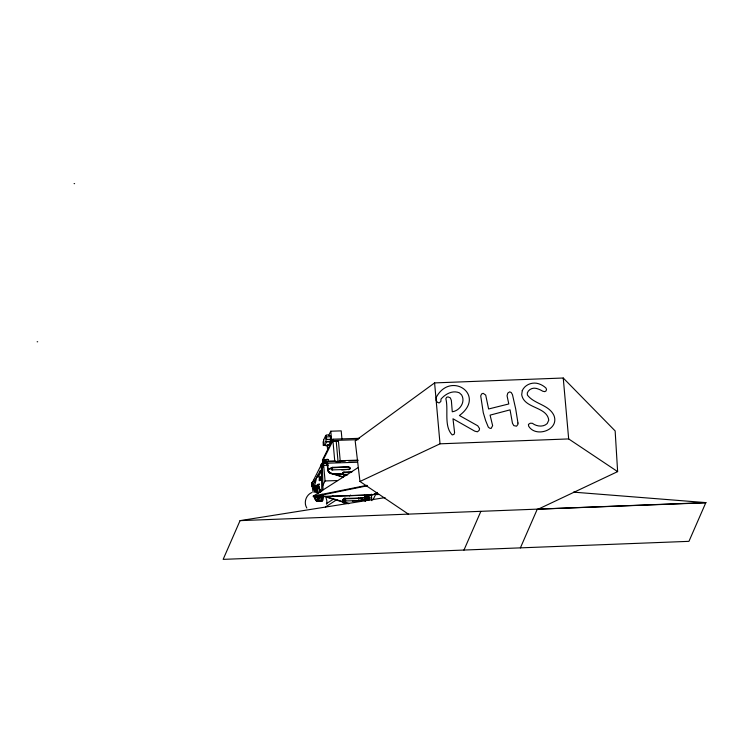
<?xml version="1.0" encoding="UTF-8"?>
<svg xmlns="http://www.w3.org/2000/svg" width="743" height="743" viewBox="0 0 743 743"><rect width="100%" height="100%" fill="white"/><g stroke="black" fill="none" stroke-linecap="round" stroke-linejoin="round"><path stroke-width="1.11" d="M320.335 470.57L315.506 479.746L315.394 482.012M316.314 492.544L316.685 487.297L317.372 484.715L318.236 484.232L319.973 490.38L320.447 489.433L320.502 490.027M317.54 492.507L317.911 487.25L318.589 484.668L319.462 484.185L318.589 484.668L317.874 487.492L317.53 492.07M324.264 445.438C329.325 442.698 321.06 431.757 330.013 435.742M315.348 488.699L315.366 488.3M323.604 439.782L324.245 445.382M315.469 499.231C317.242 502.955 323.753 501.441 321.933 496.742M365.389 499.11L365.036 498.702L365.064 499.25M326.697 504.172L326.892 500.81L326.131 498.191M323.029 489.897L322.36 465.053L323.075 463.883L327.05 463.177L327.886 470.681L329.363 472.836L343.015 477.238M315.366 488.225L314.948 486.981M313.174 484.529L315.496 479.746M320.456 478.492L320.53 480.359M316.109 491.996L317.372 484.715L318.292 484.278L319.973 490.38M320.456 478.473C320.344 471.034 317.595 486.637 320.521 478.232L319.314 478.186M321.905 497.764L321.422 500.559L322.648 500.513L323.159 495.627L322.648 500.513L321.152 501.33M369.642 498.488L369.726 497.754C369.28 494.857 365.138 495.841 365.417 498.562L365.575 499.101M347.724 474.498L330.941 473.653L328.23 471.48L327.719 469.836L332.53 467.347L348.653 466.827L349.897 467.514L349.804 468.982M350.074 468.044L349.721 469.093M361.665 499.872L361.646 498.674L360.401 497.986L344.278 498.507L343.182 499.212L343.87 500.893L343.09 499.528M361.822 499.203L360.624 500.513L344.111 500.996M311.809 483.294L312.469 481.993M313.1 492.265L311.763 483.702L312.478 482.021M321.83 491.086L321.31 467.013C319.852 463.586 323.437 461.914 326.177 461.654C330.106 463.446 325.35 472.111 331.137 473.272L343.21 476.848M315.329 488.81L315.097 489.247M318.561 499.092C314.865 497.541 321.208 497.373 317.688 499.435M366.308 499.723L365.974 498.377L366.838 497.652L368.342 498.312L368.324 499.537M365.491 497.996L366.169 497.986L365.89 498.925M368.305 500.197L367.804 499.723L368.63 499.008L368.537 497.921L367.033 497.262L367.618 495.962M327.942 444.676L327.617 445.484M315.311 480.284C317.103 478.659 313.472 489.823 313.184 485.773M323.549 445.447L323.539 442.382M342.904 500.076L344.083 498.897L360.206 498.377L361.349 498.952M366.188 497.968L366.996 497.271L365.76 497.411M315.404 497.476L315.979 500.095M326.418 462.87L327.161 463.604C328.034 459.657 320.874 462.406 321.134 465.09L311.763 483.702L312.58 483.674M330.533 435.695L330.867 439.308L326.567 439.447L326.372 435.537L326.567 439.447M316.026 492.312L316.416 485.43L315.069 485.476A5.452 0.957 88.1 0 1 314.67 492.358M324.217 445.224C328.647 447.518 331.183 442.763 330.236 439.122M317.02 498.85L318.143 498.284L318.227 499.677M315.097 498.302L315.747 496.807L315.208 499.454M331.629 467.969L331.137 469.037L331.684 469.947L331.146 468.759L332.53 467.347L331.545 467.858L331.387 468.935L332.753 469.873L348.876 469.353L349.916 468.703M343.684 474.508L342.848 473.105L343.489 472.232L352.098 471.824M340.313 462.035L338.464 441.323L337.303 440.766L333.923 441.11L333.04 441.844L334.787 461.431M385.06 497.606L240.045 520.639L223.151 559.368L688.956 541.341L705.85 502.612L573.457 492.135M463.938 550.136L480.832 511.407M520.369 547.935L537.263 509.206M323.224 441.797L323.261 445.577M315.617 479.941L317.902 475.009L318.208 477.21L320.354 472.947L320.344 470.598M325.016 460.316L325.889 459.508M325.675 435.593L323.604 440.014M328.731 435.296L330.793 431.209L341.204 430.875L341.929 438.927M359.259 438.333L332.92 439.178L322.453 459.973L322.564 461.273L324.858 461.199M328.582 459.889C328.1 458.059 322.945 460.957 322.564 461.273L333.04 440.488L332.92 439.178M322.063 466.511L323.484 463.688L323.381 462.508M325.23 460.14L326.753 459.425L326.966 461.728M322.183 468.359L323.679 465.415L327.821 465.276L326.502 464.486L327.273 463.734M338.251 441.686L337.526 441.333L338.362 441.491M320.205 490.547L317.902 493.919M319.137 492.711L320.623 489.767M322.592 485.848L325.062 480.944L323.679 465.415M322.109 494.169L318.153 496.863L313.212 496.11L367.005 485.3M332.66 470.068L331.332 468.657L331.824 467.579M333.273 496.435L332.493 495.934L332.985 496.203M342.941 474.452L344.074 475L343.879 474.573C339.133 472.687 329.446 476.384 327.914 469.455L331.545 467.858M331.842 467.858L348.653 466.827M341.771 469.966L348.876 469.353M345.495 500.754L345.439 498.822A1.393 1.3 26.7 0 0 345.254 498.256M344.399 501.228L343.99 500.94M349.396 495.915L350.529 495.079M360.206 498.377L364.748 497.513M359.064 500.977L358.73 498.59A1.393 1.3 26.7 0 1 358.832 497.968M352.368 501.163L360.624 500.513M368.509 498.841L369.197 497.866M358.191 467.551L313.165 496.24L318.153 496.863L370.488 494.968A10.913 10.216 26.7 0 0 377.1 492.395M373.023 499.705L375.596 494.597L379.004 494.485M327.459 459.601L328.36 459.592M369.475 498.767L369.271 499.222L369.726 497.754L369.113 499.277L367.469 499.695L365.76 497.884M361.469 500.253L360.429 500.903M319.694 491.299L319.276 491.894M319.852 491.067L320.4 490.222L320.595 492.321M349.572 469.344L348.681 469.743M361.237 500.587L364.943 499.714M368.825 499.872L366.503 500.123M342.82 473.096L343.842 472.474L350.752 472.251M316.527 487.668L316.472 486.451M368.63 499.008L369.03 499.63L369.382 498.432C369.252 496.045 365.212 496.027 365.417 498.562L365.37 498.042M342.867 472.985L344.037 472.084L342.848 473.393L343.879 474.573M343.099 499.407L344.278 498.507L342.894 499.918L343.433 501.116L342.885 500.206M368.537 497.921L369.085 497.578M320.122 491.56L320.725 491.095M537.867 509.317L617.628 471.619L615.148 430.931L563.24 378.011L434.59 382.905L355.173 440.878L359.965 481.473L408.548 514.23M369.271 499.12L367.915 499.733L366.178 498.869M368.927 499.807L366.801 500.29M313.267 484.046L313.453 486.628L313.193 485.848M361.46 500.15L364.962 499.89M320.038 491.625L319.081 492.284L319.908 491.727M326.4 503.643L333.282 499.212M325.36 507.07L336.913 499.612M311.8 492.544C305.958 494.949 303.432 502.695 306.831 508.026M368.296 496.863L367.581 497.253L368.5 496.956M318.589 498.943L317.41 498.451M366.494 497.531L365.612 497.624M359.965 481.473L440.023 443.822L568.674 438.927L617.628 471.619M322.091 501.033L317.363 501.46L315.273 499.621M367.033 497.262L368.426 496.658M324.115 460.911L322.564 461.273L324.106 460.679M333.226 441.463L333.867 441.24L333.04 440.488L358.228 439.67M322.564 461.273L323.929 460.846M324.877 459.722L325.527 459.555M336.198 461.719L339.152 461.487M323.484 463.688L325.982 462.935L325.871 461.756L345.309 461.124M335.771 461.821L340.08 461.784M320.679 501.023L321.635 501.219L320.902 500.977M333.273 441.453L333.923 441.286M328.527 459.638L327.877 459.471M367.218 485.82L313.546 496.742L370.831 494.894M327.877 465.127L326.679 464.654M318.255 496.658L313.704 496.853L315.088 496.045L314.874 495.516M338.892 461.83L338.028 461.44L336.18 440.72L334.731 440.933L337.991 441.175M320.92 501.386L319.899 501.488L319.685 496.491M360.912 498.07L364.767 497.699M366.169 497.986L365.027 498.488L366.085 498.544L366.996 499.649M74.077 183.651L74.606 183.632M37.15 341.78L37.679 341.761M538.183 509.169L705.766 502.797M240.045 520.639L705.85 502.612M326.79 436.875L331.081 436.735M326.084 441.509L330.375 441.37M326.047 442.001L330.338 441.862M324.31 445.447L328.61 445.308M328.295 461.087L335.158 460.874M339.737 460.725L358.061 460.131M348.736 461.013L357.885 460.716M327.357 463.214L357.485 462.239M321.134 465.09L322.36 465.053M321.31 467.013L322.527 466.976M344.074 475L347.529 474.888M314.382 480.675C314.4 485.346 313.509 477.916 314.382 480.675L315.738 480.637M325.062 480.944L337.619 480.545M313.964 481.51L314.642 481.483M312.236 484.938C312.236 489.628 311.363 482.151 312.236 484.938L313.592 484.891M311.819 485.773L312.497 485.746M313.983 487.612C313.992 492.303 313.109 484.826 313.983 487.612L315.338 487.566L315.199 486.795M313.565 488.448L314.921 488.402M322.564 500.68L321.338 500.726L320.967 496.519M364.572 495.572L364.999 497.68L365.24 496.63M348.458 467.217L349.6 467.784M334.044 441.073L333.04 440.488L334.907 440.859M320.112 490.686L320.967 490.891M333.04 440.488L335.028 441.008M324.635 496.203L348.783 503.364M325.536 496.918L348.588 503.754M343.684 474.963L342.857 474.368M368.008 500.355L367.256 499.742M311.791 483.489L311.763 483.702M323.242 441.806L323.53 442.373M361.293 498.293L361.618 500.234M316.044 500.197L318.348 501.154L316.899 501.311L315.849 500.587M330.858 439.308L330.561 438.704M349.312 467.477L349.879 468.434M361.061 498.637L361.627 499.593M368.305 499.463L368.714 499.955M315.784 500.476L315.106 498.404M315.404 490.761L315.264 489.219M315.348 487.733L314.289 491.002L314.038 489.265M563.24 378.011L568.674 438.927M434.59 382.905L440.023 443.822M371.314 494.169L371.89 500.671M371.166 497.021L371.454 500.271M368.296 497.392L368.5 499.667M365.974 496.426L366.03 497.039M364.971 495.46L365.454 500.875M364.516 494.949L365.092 501.349M345.439 498.822L345.671 501.414M330.793 431.209L331.722 441.565M327.189 445.141L327.598 449.747M315.311 498.014L315.404 499.129M344.733 498.014A1.393 1.3 26.7 0 1 345.337 499.027M345.263 502.444A1.393 1.3 26.7 0 1 343.127 502.064M345.161 502.649A1.393 1.3 26.7 0 1 343.025 502.268M361.274 497.94A1.393 1.3 26.7 0 1 361.46 498.507M376.998 492.6A10.913 10.216 26.7 0 1 370.385 495.172M517.964 423.036L517.908 424.411L516.543 426.194L513.822 425.628L512.456 423.241L510.06 409.857L490.083 415.133L492.637 425.683L491.086 428.488L489.488 428.107L488.29 427.086L485.643 420.622L483.275 412.69L480.712 395.898L481.603 393.957L483.154 393.316L485.708 395.09L488.606 408.984L508.797 403.96L507.06 395.778L507.785 393.093L509.661 391.867L511.24 392.518L512.484 394.691L515.688 408.891L517.964 423.036M436.373 397.106L436.15 400.431L437.33 402.288L439.141 402.975L440.85 401.443L441.008 399.093C445.41 393.966 452.589 389.991 459.341 392.806L461.598 394.895C465.759 401.963 459.852 410.712 452.273 411.789L451.363 400.468L450.351 397.895L448.001 396.873L446.608 397.329L445.856 398.731C448.688 409.987 443.645 426.12 452.227 434.934L454.019 434.376L454.595 432.621L452.989 418.764L474.74 431.144L477.424 431.804L479.179 430.355L479.541 428.562L477.758 425.804L459.425 415.504C486.591 395.295 450.862 370.534 436.373 397.106M522.264 390.642L521.707 394.691C523.991 408.817 546.987 406.282 548.761 420.176L547.22 423.556C543.189 427.401 536.52 426.491 532.36 423.287L530.242 423.231L528.412 424.411L528.663 426.176C535.879 438.221 559.878 429.835 553.86 415.281C548.678 404.526 534.133 404.108 527.4 395.053L527.298 392.936C528.579 389.453 532.582 387.456 536.158 388.375A22.708 21.343 24.1 0 1 542.771 391.236L544.786 391.645L546.059 390.929L546.523 389.406L545.994 388.097A17.498 16.439 24.1 0 0 536.548 383.23C530.827 382.376 524.642 385.218 522.264 390.642"/></g></svg>
